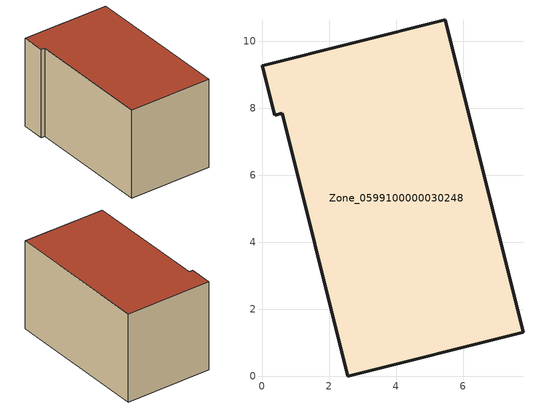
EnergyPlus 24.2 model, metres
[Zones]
Zone_0599100000030248
 floor ground (C_G): 2.56,0 0.61,7.85 0.38,7.79 0,9.26 5.47,10.64 7.79,1.31 z0
 wall outside (C_F): 0.61,7.85 2.56,0 7.79,1.31 5.47,10.64 0,9.26 0.38,7.79 0.61,7.85 z0:5.79
 roof outside (C_R): 0,9.26 0.38,7.79 0.61,7.85 2.56,0 7.79,1.31 5.47,10.64 z5.79
[BUILDING]
Pand.0599100000030248: North Axis=0; Terrain=City; Loads Convergence Tolerance Value=0.04; Temperature Convergence Tolerance Value=0.4; Solar Distribution=FullExterior; Maximum Number of Warmup Days=25; Minimum Number of Warmup Days=1
[Site:Location]
Rotterdam.The.Hague.AP_ZH_NLD Design_Conditions: Latitude=51.96; Longitude=4.45; Time Zone=1; Elevation=-4.5
[SITE:GROUNDTEMPERATURE:BUILDINGSURFACE]
18, 18, 18, 18, 18, 18, 18, 18, 18, 18, 18, 18
[MATERIAL] Thermal Absorptance=0.9; Solar Absorptance=0.7; Visible Absorptance=0.7
Name | Roughness | Thickness | Conductivity | Density | Specific Heat
G.TI.1975-1991 | MediumSmooth | 0.15 | 0.288461 | 540 | 1210
F.TI.1975-1991 | Rough | 0.3 | 0.230769 | 1920 | 840
R.TI.1975-1991 | MediumRough | 0.2 | 0.153846 | 1500 | 1000
[CONSTRUCTION]
C_G: G.TI.1975-1991
C_F: F.TI.1975-1991
C_R: R.TI.1975-1991
[ZONE]
Zone_0599100000030248: Type=1; Multiplier=1; Ceiling Height=Autocalculate; Volume=Autocalculate; Floor Area=autocalculate; Part of Total Floor Area=Yes
[ZONEINFILTRATION:DESIGNFLOWRATE]
Infil_Zone_0599100000030248: Zone or ZoneList or Space or SpaceList=Zone_0599100000030248; Schedule=AlwaysOn; Design Flow Rate Calculation Method=Flow/Area; Flow Rate per Floor Area=0.003; Constant Term Coefficient=1; Temperature Term Coefficient=0; Velocity Term Coefficient=0; Velocity Squared Term Coefficient=0
[HVACTEMPLATE:ZONE:IDEALLOADSAIRSYSTEM]
Zone_0599100000030248: Maximum Heating Supply Air Temperature=50; Minimum Cooling Supply Air Temperature=13; Maximum Heating Supply Air Humidity Ratio=0.0156; Minimum Cooling Supply Air Humidity Ratio=0.0077; Heating Limit=NoLimit; Cooling Limit=NoLimit; Dehumidification Control Type=ConstantSensibleHeatRatio; Cooling Sensible Heat Ratio=0.7; Dehumidification Setpoint=60; Humidification Control Type=None; Humidification Setpoint=30; Outdoor Air Method=None; Outdoor Air Flow Rate per Person=0.00944; Outdoor Air Flow Rate per Zone Floor Area=0; Outdoor Air Flow Rate per Zone=0; Demand Controlled Ventilation Type=None; Outdoor Air Economizer Type=NoEconomizer; Heat Recovery Type=None; Sensible Heat Recovery Effectiveness=0.7; Latent Heat Recovery Effectiveness=0.65
[ZONECONTROL:THERMOSTAT]
ThermostatControl_Zone_0599100000030248: Zone or ZoneList=Zone_0599100000030248; Control Type Schedule=DualSetpointControlType; Control 1=Thermostat_Zone_0599100000030248; Temperature Difference Between Cutout And Setpoint=0
[THERMOSTATSETPOINT:DUALSETPOINT]
Thermostat_Zone_0599100000030248: Heating Setpoint Temperature Schedule=HeatingSetpoint_Zone_0599100000030248; Cooling Setpoint Temperature Schedule=CoolingSetpoint_Zone_0599100000030248
[SCHEDULE:COMPACT]
HeatingSetpoint_Zone_0599100000030248: Through: 12/31, For: AllDays, Until: 24:00, 21
CoolingSetpoint_Zone_0599100000030248: Through: 12/31, For: AllDays, Until: 24:00, 24
DualSetpointControlType: Through: 12/31, For: AllDays, Until: 24:00, 4
AlwaysOn: Through: 12/31, For: AllDays, Until: 24:00, 1
